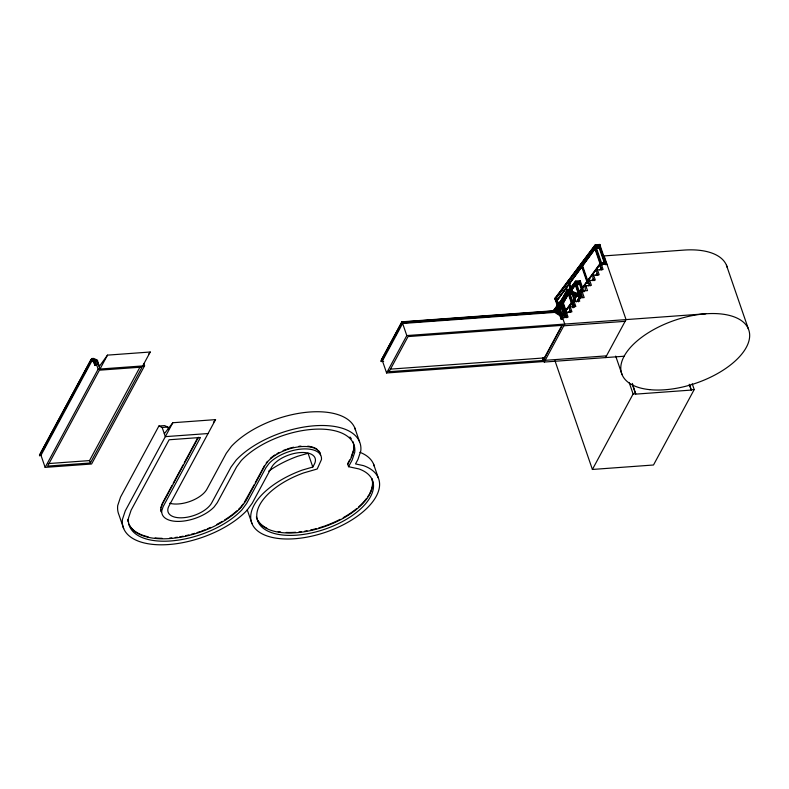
<?xml version="1.0" encoding="UTF-8"?>
<svg xmlns="http://www.w3.org/2000/svg" width="789" height="789" viewBox="0 0 789 789"><rect width="100%" height="100%" fill="white"/><g stroke="black" fill="none" stroke-linecap="round" stroke-linejoin="round"><path stroke-width="1.18" d="M160.788 507.81L161.804 504.763M351.135 457.196L353.738 449.375A64.59 31.905 -19 0 0 353.778 445.637M91.08 360.78L93.664 361.904L94.887 365.465L95.814 365.396L94.779 360.908L90.922 359.695L39.45 455.095L39.736 455.934L91.08 360.78L92.007 360.711L40.979 455.292L45.141 467.384L91.593 464.001L144.584 365.79L143.795 363.492M142.73 365.928L150.235 352.012L107.501 355.129L99.996 369.035L96.83 359.853L93.546 358.413L91.692 358.551L40.397 453.616L40.693 454.454M43.02 450.144L44.756 446.909M47.665 441.524L48.829 439.365M54.648 428.595L55.802 426.435M58.711 421.05L62.203 414.58M65.694 408.12L66.848 405.96M69.757 400.575L73.249 394.115M76.73 387.646L79.64 382.261M80.803 380.101L91.849 359.626M94.887 365.465L93.852 360.977L90.922 359.695M98.605 365.199L97.57 360.711L94.641 359.429M45.141 467.384L98.132 369.173L94.976 359.981L91.692 358.551M90.36 462.985L142.109 367.082L99.375 370.189L47.626 466.092L90.36 462.985L89.532 460.579L140.117 366.836M168.58 429.137L167.85 427.046L164.576 425.606L158.885 426.021L120.539 497.08L117.709 505.581A70.902 35.022 -19 0 0 118.932 514.783L123.676 528.561M172.83 422.736L125.283 510.858L122.453 519.359A70.902 35.022 -19 0 0 168.698 544.538A70.902 35.022 -19 0 0 247.006 510.286L252.194 503.274L271.534 467.423A23.502 11.608 -19 0 1 300.076 452.58A23.502 11.608 -19 0 1 314.278 464.317L312.799 467.039L302.345 470.076A67.193 33.187 -19 0 0 255.163 528.581A67.193 33.187 -19 0 0 348.768 521.766A67.193 33.187 -19 0 0 363.443 465.618L355.543 463.922L357.95 459.454L360.78 450.953A70.902 35.022 -19 0 0 314.535 425.774A70.902 35.022 -19 0 0 236.227 460.026L231.039 467.039L211.699 502.889A23.502 11.608 -19 0 1 183.156 517.732A23.502 11.608 -19 0 1 168.964 506.005L215.565 419.62L172.83 422.736L164.329 433.743M162.149 503.747L172.061 485.373M173.225 483.213L183.137 464.839M184.301 462.679L197.714 437.816M198.473 437.244L162.317 504.25L160.966 508.313A29.814 14.725 -19 0 0 161.479 512.179M254.166 484.732L244.294 502.356M255.301 482.621L264.404 465.757M544.548 361.48L386.61 372.98L406.799 335.572L402.637 323.47L554.726 312.395L559.953 315.708L561.186 319.269L562.113 319.2L561.078 314.712L555.14 310.945L401.729 322.119L380.919 360.691L381.205 361.53L383.661 361.352M561.571 314.88L554.923 310.659L402.055 321.794L381.866 359.202L382.162 360.05L385.042 354.705M381.205 361.53L402.015 322.957L401.729 322.119M386.778 351.49L391.965 341.874M394.845 336.528L395.999 334.388M402.952 322.898L382.448 360.889L386.61 372.98M389.095 371.688L408.031 336.587L562.261 325.354L543.315 360.455L389.095 371.688L388.543 370.09M349.606 460.026L347.574 463.804L348.57 466.703L358.906 468.922A60.881 30.071 -19 0 1 345.612 519.783A60.881 30.071 -19 0 1 260.804 525.967A60.881 30.071 -19 0 1 303.548 472.956L317.217 468.991L321.448 459.602A29.814 14.725 -19 0 0 302 449.01A29.814 14.725 -19 0 0 269.079 463.409L265.972 467.611L246.632 503.451L241.967 509.763A64.59 31.905 -19 0 1 170.621 540.968A64.59 31.905 -19 0 1 128.499 518.028L131.102 510.207L169.112 439.769L200.465 437.481L163.145 506.646L161.794 510.72A29.814 14.725 -19 0 0 181.233 521.302A29.814 14.725 -19 0 0 214.164 506.903L217.261 502.711L236.601 466.861L241.276 460.549A64.59 31.905 -19 0 1 312.612 429.344A64.59 31.905 -19 0 1 354.734 452.284L352.131 460.105L348.57 466.703M347.742 464.307L351.312 457.699L353.916 449.878A64.59 31.905 -19 0 0 352.801 441.505M560.249 314.14L554.854 298.607L595.32 244.787L599.778 244.462L606.682 264.68M555.929 298.262L556.304 297.571L563.316 317.937M567.833 281.683L568.77 280.943L575.447 300.353L575.073 301.043L574.52 301.082L567.833 281.683L568.77 280.943M555.14 310.945L554.825 311.527L560.269 315.127L561.186 319.269M554.726 312.395L555.042 311.813L402.015 322.957M555.614 310.777L567.192 289.307L568.494 289.218L574.165 305.954M580.803 264.039L581.74 263.299L588.416 282.709L588.042 283.399L587.489 283.438L580.803 264.039L581.74 263.299M555.87 311.537L567.459 290.066L568.761 289.967M564.776 317.642L560.239 303.597L561.354 303.518L566.078 317.217M573.07 307.868L567.173 290.747L567.547 290.056M562.123 301.023L564.441 296.733M556.59 312.513L567.597 292.117M556.955 312.76L568.06 292.157L578.988 296.092M557.093 313.174L558.849 309.929M560.022 307.759L568.06 292.157L579.165 296.605M557.557 313.144L558.73 310.974M559.904 308.805L568.09 293.636M559.638 309.436L561.975 305.096M563.139 302.937L567.242 295.342M558.02 313.105L568.553 293.597M559.006 303.449L575.753 281.042L580.211 280.716L583.978 291.802M554.854 298.607L595.32 244.787L602.224 265.005M579.984 298.577L574.816 283.576L576.009 281.801L580.438 281.535M595.143 246.346L595.577 245.537L555.111 299.366L595.547 245.596L600.034 245.211L599.63 245.971L595.143 246.346L594.876 245.596M554.075 311.073L576.009 281.801L553.74 311.3M580.605 283.813C570.881 283.872 579.323 285.796 580.457 283.399L576 283.724L555.515 311.744M596.514 248.377L599.857 248.131L600.173 247.559L595.557 248.17L600.015 247.845M559.953 315.708L560.269 315.127M600.005 245.271L598.516 246.05L604.808 264.315M579.777 281.525L580.211 280.716M599.778 244.462L599.601 246.02M561.699 315.807L600.774 262.579L605.074 262.55M562.113 319.2L555.288 297.798M582.864 291.891L579.323 281.614L578.948 282.304L584.195 297.601L578.623 298.005L579.728 301.211L574.155 301.615L575.832 306.507L570.26 306.911L571.946 311.793L566.364 312.207L565.437 313.933L566.749 317.75M570.26 306.911L569.323 308.647L570.644 312.464M564.845 317.77L566.009 315.62M574.155 301.615L573.218 303.351L574.53 307.168M574.52 301.082L575.447 300.353M568.741 312.483L569.905 310.324M562.143 324.94L544.351 357.92L390.713 369.114M572.627 307.187L573.79 305.027M579.304 294.968L580.28 298.715M576.522 301.891L578.623 298.005M624.138 356.233L544.242 362.052L564.737 324.062L557.488 302.789M606.968 264.157L601.396 264.562L603.072 269.453L597.5 269.858L599.186 274.74L593.614 275.154L595.291 280.036L589.718 280.44L591.405 285.332L585.823 285.736L584.896 287.472L585.468 289.149L584.304 291.309M579.254 298.755L581.582 294.445M587.489 283.438L588.416 282.709M589.718 280.44L588.781 282.176L590.093 285.993M593.614 275.154L592.677 276.88L593.989 280.706M600.774 262.579L605.37 262.678M588.199 286.012L589.363 283.853M597.5 269.858L596.563 271.594L597.884 275.41M600.735 263.871L599.808 265.597L600.902 268.793M592.085 280.726L593.249 278.566M601.396 264.562L600.459 266.297L601.77 270.114M595.981 275.43L597.145 273.27M599.867 270.134L601.031 267.974M605.558 357.585L626.052 319.594L604.127 255.912L683.797 250.103A67.193 33.187 -19 0 1 727.162 267.293M692.229 383.779L694.212 389.539L653.499 464.997L592.401 469.455L633.113 393.987L629.149 382.468M632.334 383.415L635.717 394.125L691.233 390.082L689.842 385.131M99.167 366.638L107.501 355.129M148.845 353.926L150.235 352.012M556.334 300.974L595.567 247.46L600.025 247.135M556.639 301.102L595.705 247.884M595.399 248.456L556.482 301.388L556.649 300.392M555.653 312.168L576.148 284.139M562.005 315.935L600.912 263.003M562.409 315.531L600.607 263.575L605.064 263.25M266.209 463.025L267.451 461.348M242.963 504.161L240.961 506.863A64.59 31.905 -19 0 1 238.623 509.221M552.773 311.477L575.753 281.042L581.089 296.694M553.079 311.3L557.527 305.412M574.816 283.576L575.98 281.86M213.444 422.371L215.565 419.62M600.459 263.161L604.916 262.836M601.948 263.782L604.364 263.605M575.576 282.61L580.063 282.225M575.832 284.721L580.29 284.395M581.404 295.49L566.818 289.997L567.173 290.747M568.672 292.551L580.418 297.463M560.052 303.943L561.166 303.864M407.223 322.277L410.882 322.011M418.2 321.478L420.645 321.301M427.963 320.768L431.622 320.502M438.94 319.969L442.599 319.703M449.917 319.17L453.576 318.904M460.894 318.371L464.553 318.095M471.881 317.563L475.54 317.296M482.858 316.764L486.517 316.497M493.835 315.965L497.494 315.699M504.812 315.166L507.248 314.989M514.576 314.456L518.235 314.19M525.553 313.657L529.212 313.391M536.53 312.858L540.189 312.592M547.507 312.059L551.166 311.793M562.478 317.494L568.05 317.089L566.364 312.207M561.492 318.687L562.419 318.618M406.799 335.572L705.731 313.795M94.976 359.981L96.83 359.853M563.8 325.798L625.125 321.33M93.852 360.977L94.779 360.908M97.57 360.711L96.643 360.77L97.649 363.709M93.664 361.904L94.591 361.835L95.814 365.396M95.193 364.883L96.13 364.824M97.984 364.686L98.911 364.617M98.132 369.173L144.584 365.79M545.179 360.326L606.494 355.859M158.885 426.021L162.159 427.46L167.85 427.046M633.113 393.987L635.904 393.78M691.42 389.736L694.212 389.539M208.059 433.536L165.325 436.642L162.159 427.46M40.052 455.361L40.979 455.292M48.021 463.607L89.532 460.579M568.119 289.908L581.592 294.978M567.084 290.756L579.422 295.402M569.786 292.995L579.777 296.989M726.462 265.252L748.386 328.934M689.231 384.273L691.233 390.082M600.025 247.105L605.922 264.226M598.89 245.359L605.567 264.759M595.172 246.296L601.07 263.418M597.5 253.821L600.222 261.741M594.758 246.632L601.11 265.084M594.383 247.322L600.735 265.775M632.512 384.835L635.313 392.971M615.696 356.105L622.077 374.637M581.177 263.348L588.042 283.399M585.823 285.736L587.509 290.628L581.937 291.033L581 292.758L582.588 297.374M575.319 281.851L576.789 285.973M575.191 282.886L580.467 298.37M577.686 299.741L578.426 301.871M568.208 280.992L575.073 301.043M569.076 292.956L571.828 300.944M569.836 295.944L571.788 301.595M567.192 289.307L573.051 306.033M566.887 313.263L562.172 299.564L561.62 299.603L566.334 313.302M561.64 301.437L565.96 313.992M561.561 305.008L563.533 310.718M560.239 303.597L564.963 317.296M554.963 360.731L592.401 469.455M544.163 357.387L544.834 359.34M543.365 358.028L544.154 360.326M543.108 358.768L544.242 362.052M542.487 358.058L543.315 360.455M402.055 321.794L402.351 322.632M373.562 464.119L378.306 477.897M354.813 427.983L359.557 441.761M312.799 467.039L308.065 453.261L297.601 456.298A67.193 33.187 -19 0 0 268.645 471.181M247.243 509.822L251.987 523.6M359.912 452.294A67.193 33.187 -19 0 1 374.262 466.171M169.704 503.274A23.502 11.608 -19 0 0 206.955 489.111L226.295 453.271L231.483 446.249A70.902 35.022 -19 0 1 303.361 412.657A70.902 35.022 -19 0 1 355.553 430.143M371.935 478.686A60.881 30.071 -19 0 1 322.701 527.249A60.881 30.071 -19 0 1 256.386 516.923M349.981 436.988A64.59 31.905 -19 0 1 351.302 438.723M320.6 455.194A29.814 14.725 -19 0 0 299.386 446.771A29.814 14.725 -19 0 0 268.25 461.013L265.143 465.204L245.803 501.054L241.138 507.366A64.59 31.905 -19 0 1 177.633 537.694A64.59 31.905 -19 0 1 128.785 524.014M128.035 521.756A64.59 31.905 -19 0 1 127.631 519.369M161.301 511.676A29.814 14.725 -19 0 1 160.808 509.812M372.073 479.268A60.881 30.071 -19 0 1 369.499 493.815M368.996 494.703A60.881 30.071 -19 0 1 367.871 496.518M366.599 498.342A60.881 30.071 -19 0 1 358.63 506.893M356.776 508.481A60.881 30.071 -19 0 1 343.245 517.663M340.148 519.33A60.881 30.071 -19 0 1 325.739 525.642M324.595 526.046A60.881 30.071 -19 0 1 318.756 527.93M316.399 528.6A60.881 30.071 -19 0 1 310.531 530.05M307.039 530.76A60.881 30.071 -19 0 1 304.702 531.175M301.22 531.687A60.881 30.071 -19 0 1 298.932 531.964M295.569 532.269A60.881 30.071 -19 0 1 286.229 532.447M280.628 531.993A60.881 30.071 -19 0 1 278.172 531.638M266.81 528.176A60.881 30.071 -19 0 1 257.944 520.562M270.341 458.34A29.814 14.725 -19 0 1 272.067 456.93M272.974 456.249A29.814 14.725 -19 0 1 274.907 454.918M276.988 453.636A29.814 14.725 -19 0 1 279.168 452.442M283.133 450.568A29.814 14.725 -19 0 1 286.229 449.355M287.275 448.98A29.814 14.725 -19 0 1 293.676 447.195M298.952 446.298A29.814 14.725 -19 0 1 301.003 446.11M307.71 446.17A29.814 14.725 -19 0 1 313.332 447.373M314.525 447.846A29.814 14.725 -19 0 1 317.503 449.651M318.953 451.13A29.814 14.725 -19 0 1 319.93 452.827M236.937 510.789A64.59 31.905 -19 0 1 224.451 520.059M222.35 521.332A64.59 31.905 -19 0 1 216.926 524.34M210.545 527.427A64.59 31.905 -19 0 1 207.231 528.857M205.002 529.764A64.59 31.905 -19 0 1 201.629 531.036M200.505 531.431A64.59 31.905 -19 0 1 197.072 532.585M194.765 533.305A64.59 31.905 -19 0 1 191.273 534.301M188.956 534.903A64.59 31.905 -19 0 1 185.494 535.711M183.206 536.195A64.59 31.905 -19 0 1 179.754 536.826M177.456 537.191A64.59 31.905 -19 0 1 175.178 537.506M171.815 537.881A64.59 31.905 -19 0 1 169.625 538.068M162.13 538.315A64.59 31.905 -19 0 1 155.098 537.93M148.095 536.796A64.59 31.905 -19 0 1 129.544 525.385M649.623 389.638A67.193 33.187 -19 0 0 749.55 337.653A67.193 33.187 -19 0 0 656.527 328.066A67.193 33.187 -19 0 0 649.623 389.638"/></g></svg>
